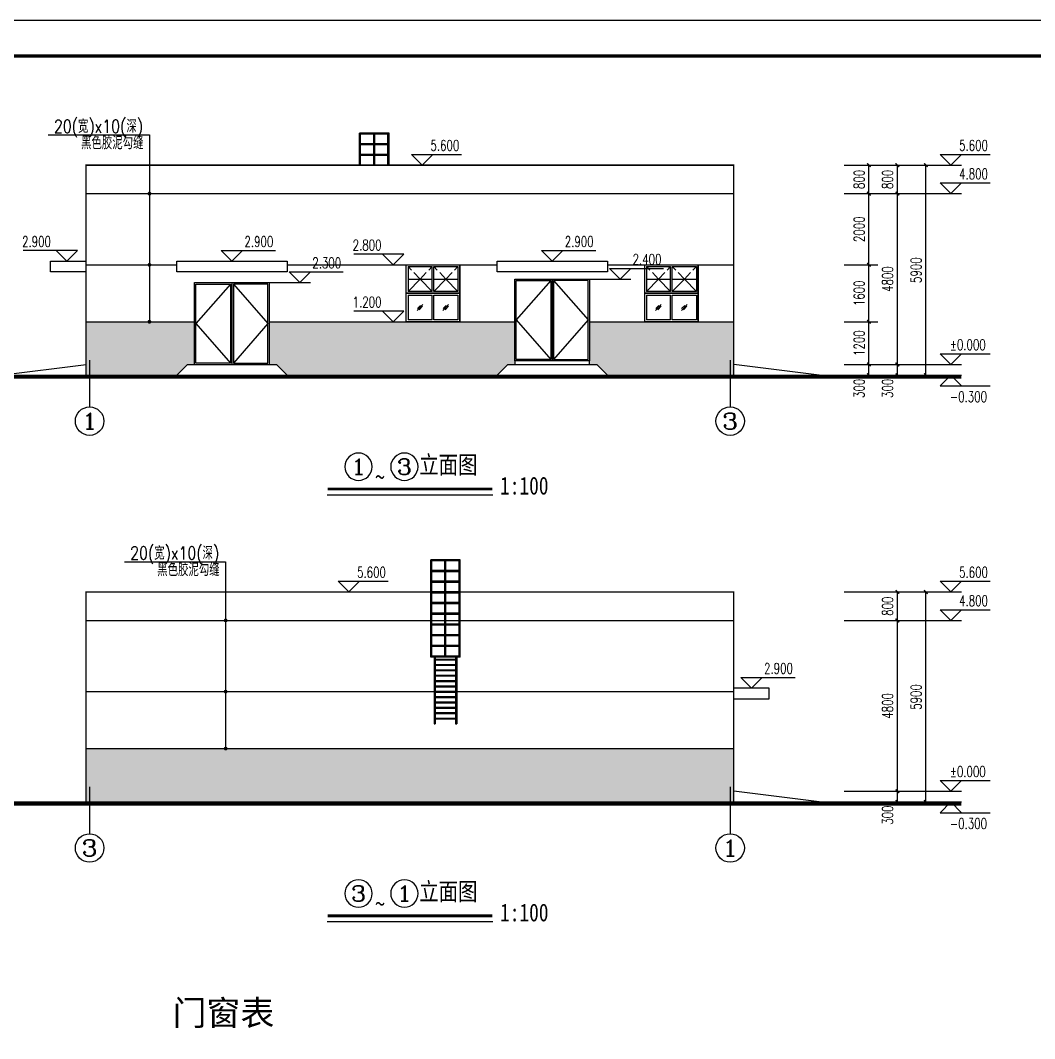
# Model space of a CAD drawing. Extents: x 4924227 to 5052693, y -485691 to -238224.
# Drawn here: x 4971816 to 5000317, y -454896 to -426291 of the extents above; entities that cross this region are included whole.
import ezdxf
from ezdxf.enums import TextEntityAlignment as Align

# ---------------------------------------------------------------- set-up
doc = ezdxf.new("R2010")
doc.units = 0
doc.header["$LTSCALE"] = 1000
doc.header["$MEASUREMENT"] = 0
doc.linetypes.add('DASH', pattern=[0.35, 0.25, -0.1])
doc.layers.get('0').update_dxf_attribs({"linetype": 'CONTINUOUS'})
doc.layers.get('Defpoints').update_dxf_attribs({"linetype": 'CONTINUOUS'})
doc.layers.add('_0', color=7, linetype='CONTINUOUS', lineweight=25)
for name, color, linetype in [('AXIS', 3, 'CONTINUOUS'), ('AXIS_TEXT', 7, 'CONTINUOUS'), ('DIM_ELEV', 3, 'CONTINUOUS'), ('E_WINDOW', 4, 'CONTINUOUS'), ('PUB_DIM', 3, 'CONTINUOUS'), ('PUB_TEXT', 7, 'CONTINUOUS'), ('PUB_TITLE', 4, 'CONTINUOUS'), ('WINDOW', 4, 'CONTINUOUS'), ('图名', 15, 'CONTINUOUS'), ('填充', 251, 'CONTINUOUS')]:
    doc.layers.add(name, color=color, linetype=linetype)
doc.styles.add('-宋体', font='', dxfattribs={"width": 0.8})
doc.styles.add('_HZTXT', font='txt.shx', dxfattribs={"width": 0.8, "bigfont": 'HZTXT.shx'})
doc.styles.add('_TCH_AXIS', font='COMPLEX', dxfattribs={"bigfont": 'GBCBIG'})
doc.styles.add('_TCH_DIM', font='SIMPLEX', dxfattribs={"bigfont": 'GBCBIG'})
doc.styles.add('_TCH_DIM_T3', font='SIMPLEX', dxfattribs={"width": 0.705882, "bigfont": 'GBCBIG'})
doc.styles.add('COMPLEX', font='COMPLEX')
doc.styles.add('宋体', font='', dxfattribs={"width": 0.7})
doc.styles.get('-宋体').set_extended_font_data('SimSun')
doc.styles.get('宋体').set_extended_font_data('SimSun')
doc.dimstyles.new('_TCH_ARCH&&100', dxfattribs={"dimtxt": 297.5, "dimasz": 100, "dimexe": 250, "dimexo": 300, "dimgap": 126.25, "dimtad": 1, "dimdec": 0, "dimzin": 0, "dimdsep": 46, "dimtxsty": '_TCH_DIM_T3', "dimblk": 'ARCHTICK', "dimcen": 0.09, "dimclrt": 7, "dimazin": 2, "dimtfac": 1, "dimtdec": 0, "dimtix": 1, "dimtmove": 2, "dimatfit": 3, "dimfxl": 0, "dimtolj": 1, "dimtzin": 0, "dimarcsym": 0})

# ---------------------------------------------------------------- blocks, each defined once
blk = doc.blocks.new('_ArchTick')
at = {"color": 0, "linetype": 'ByBlock', "const_width": 0.4}
blk.add_lwpolyline([(-0.5, -0.5), (0.5, 0.5)], dxfattribs=at)
blk = doc.blocks.new('*D177')
at = {"layer": 'Defpoints', "color": 0}
for p in [(4994666, -435958), (4995660, -435958), (4994666, -436258)]:
    blk.add_point(p, dxfattribs=at)
at = {"layer": 'PUB_DIM', "color": 0, "lineweight": -2}
for p, q in [((4994966, -435958), (4995910, -435958)), ((4995660, -436258), (4995660, -435958)), ((4994966, -436258), (4995910, -436258))]:
    blk.add_line(p, q, dxfattribs=at)
at = {"layer": 'PUB_DIM', "color": 0, "lineweight": -2, "xscale": 100, "yscale": 100, "zscale": 100}
for p, rotation in [((4995660, -435958), 90), ((4995660, -436258), 270)]:
    blk.add_blockref('_ArchTick', p, dxfattribs=dict(at, rotation=rotation))
at = {"layer": 'PUB_DIM', "color": 7, "insert": (4995385, -436628), "char_height": 297.5, "attachment_point": 5, "rotation": 90, "style": '_TCH_DIM_T3'}
blk.add_mtext('\\A1;300', dxfattribs=at)
blk = doc.blocks.new('*D178')
at = {"layer": 'Defpoints', "color": 0}
for p in [(4994666, -434758), (4995660, -434758), (4994666, -435958)]:
    blk.add_point(p, dxfattribs=at)
at = {"layer": 'PUB_DIM', "color": 0, "lineweight": -2}
for p, q in [((4994966, -434758), (4995910, -434758)), ((4995660, -435958), (4995660, -434758)), ((4994966, -435958), (4995910, -435958))]:
    blk.add_line(p, q, dxfattribs=at)
at = {"layer": 'PUB_DIM', "color": 0, "lineweight": -2, "xscale": 100, "yscale": 100, "zscale": 100}
for p, rotation in [((4995660, -434758), 90), ((4995660, -435958), 270)]:
    blk.add_blockref('_ArchTick', p, dxfattribs=dict(at, rotation=rotation))
at = {"layer": 'PUB_DIM', "color": 7, "insert": (4995385, -435358), "char_height": 297.5, "attachment_point": 5, "rotation": 90, "style": '_TCH_DIM_T3'}
blk.add_mtext('\\A1;1200', dxfattribs=at)
blk = doc.blocks.new('*D179')
at = {"layer": 'Defpoints', "color": 0}
for p in [(4994666, -433158), (4995660, -433158), (4994666, -434758)]:
    blk.add_point(p, dxfattribs=at)
at = {"layer": 'PUB_DIM', "color": 0, "lineweight": -2}
for p, q in [((4994966, -433158), (4995910, -433158)), ((4995660, -434758), (4995660, -433158)), ((4994966, -434758), (4995910, -434758))]:
    blk.add_line(p, q, dxfattribs=at)
at = {"layer": 'PUB_DIM', "color": 0, "lineweight": -2, "xscale": 100, "yscale": 100, "zscale": 100}
for p, rotation in [((4995660, -433158), 90), ((4995660, -434758), 270)]:
    blk.add_blockref('_ArchTick', p, dxfattribs=dict(at, rotation=rotation))
at = {"layer": 'PUB_DIM', "color": 7, "insert": (4995385, -433958), "char_height": 297.5, "attachment_point": 5, "rotation": 90, "style": '_TCH_DIM_T3'}
blk.add_mtext('\\A1;1600', dxfattribs=at)
blk = doc.blocks.new('*D180')
at = {"layer": 'Defpoints', "color": 0}
for p in [(4994666, -431158), (4995660, -431158), (4994666, -433158)]:
    blk.add_point(p, dxfattribs=at)
at = {"layer": 'PUB_DIM', "color": 0, "lineweight": -2}
for p, q in [((4994966, -431158), (4995910, -431158)), ((4995660, -433158), (4995660, -431158)), ((4994966, -433158), (4995910, -433158))]:
    blk.add_line(p, q, dxfattribs=at)
at = {"layer": 'PUB_DIM', "color": 0, "lineweight": -2, "xscale": 100, "yscale": 100, "zscale": 100}
for p, rotation in [((4995660, -431158), 90), ((4995660, -433158), 270)]:
    blk.add_blockref('_ArchTick', p, dxfattribs=dict(at, rotation=rotation))
at = {"layer": 'PUB_DIM', "color": 7, "insert": (4995385, -432158), "char_height": 297.5, "attachment_point": 5, "rotation": 90, "style": '_TCH_DIM_T3'}
blk.add_mtext('\\A1;2000', dxfattribs=at)
blk = doc.blocks.new('*D181')
at = {"layer": 'Defpoints', "color": 0}
for p in [(4994666, -430358), (4995660, -430358), (4994666, -431158)]:
    blk.add_point(p, dxfattribs=at)
at = {"layer": 'PUB_DIM', "color": 0, "lineweight": -2}
for p, q in [((4994966, -430358), (4995910, -430358)), ((4995660, -431158), (4995660, -430358)), ((4994966, -431158), (4995910, -431158))]:
    blk.add_line(p, q, dxfattribs=at)
at = {"layer": 'PUB_DIM', "color": 0, "lineweight": -2, "xscale": 100, "yscale": 100, "zscale": 100}
for p, rotation in [((4995660, -430358), 90), ((4995660, -431158), 270)]:
    blk.add_blockref('_ArchTick', p, dxfattribs=dict(at, rotation=rotation))
at = {"layer": 'PUB_DIM', "color": 7, "insert": (4995385, -430758), "char_height": 297.5, "attachment_point": 5, "rotation": 90, "style": '_TCH_DIM_T3'}
blk.add_mtext('\\A1;800', dxfattribs=at)
blk = doc.blocks.new('*D217')
at = {"layer": 'Defpoints', "color": 0}
for p in [(4994666, -442348), (4997260, -442348), (4994666, -448248)]:
    blk.add_point(p, dxfattribs=at)
at = {"layer": 'PUB_DIM', "color": 0, "lineweight": -2}
for p, q in [((4994966, -442348), (4997510, -442348)), ((4997260, -448248), (4997260, -442348)), ((4994966, -448248), (4997510, -448248))]:
    blk.add_line(p, q, dxfattribs=at)
at = {"layer": 'PUB_DIM', "color": 0, "lineweight": -2, "xscale": 100, "yscale": 100, "zscale": 100}
for p, rotation in [((4997260, -442348), 90), ((4997260, -448248), 270)]:
    blk.add_blockref('_ArchTick', p, dxfattribs=dict(at, rotation=rotation))
at = {"layer": 'PUB_DIM', "color": 7, "insert": (4996985, -445298), "char_height": 297.5, "attachment_point": 5, "rotation": 90, "style": '_TCH_DIM_T3'}
blk.add_mtext('\\A1;5900', dxfattribs=at)
blk = doc.blocks.new('*D218')
at = {"layer": 'Defpoints', "color": 0}
for p in [(4994666, -447948), (4996460, -447948), (4994666, -448248)]:
    blk.add_point(p, dxfattribs=at)
at = {"layer": 'PUB_DIM', "color": 0, "lineweight": -2}
for p, q in [((4994966, -447948), (4996710, -447948)), ((4996460, -448248), (4996460, -447948)), ((4994966, -448248), (4996710, -448248))]:
    blk.add_line(p, q, dxfattribs=at)
at = {"layer": 'PUB_DIM', "color": 0, "lineweight": -2, "xscale": 100, "yscale": 100, "zscale": 100}
for p, rotation in [((4996460, -447948), 90), ((4996460, -448248), 270)]:
    blk.add_blockref('_ArchTick', p, dxfattribs=dict(at, rotation=rotation))
at = {"layer": 'PUB_DIM', "color": 7, "insert": (4996185, -448618), "char_height": 297.5, "attachment_point": 5, "rotation": 90, "style": '_TCH_DIM_T3'}
blk.add_mtext('\\A1;300', dxfattribs=at)
blk = doc.blocks.new('*D219')
at = {"layer": 'Defpoints', "color": 0}
for p in [(4994666, -443148), (4996460, -443148), (4994666, -447948)]:
    blk.add_point(p, dxfattribs=at)
at = {"layer": 'PUB_DIM', "color": 0, "lineweight": -2}
for p, q in [((4994966, -443148), (4996710, -443148)), ((4996460, -447948), (4996460, -443148)), ((4994966, -447948), (4996710, -447948))]:
    blk.add_line(p, q, dxfattribs=at)
at = {"layer": 'PUB_DIM', "color": 0, "lineweight": -2, "xscale": 100, "yscale": 100, "zscale": 100}
for p, rotation in [((4996460, -443148), 90), ((4996460, -447948), 270)]:
    blk.add_blockref('_ArchTick', p, dxfattribs=dict(at, rotation=rotation))
at = {"layer": 'PUB_DIM', "color": 7, "insert": (4996185, -445548), "char_height": 297.5, "attachment_point": 5, "rotation": 90, "style": '_TCH_DIM_T3'}
blk.add_mtext('\\A1;4800', dxfattribs=at)
blk = doc.blocks.new('*D220')
at = {"layer": 'Defpoints', "color": 0}
for p in [(4994666, -442348), (4996460, -442348), (4994666, -443148)]:
    blk.add_point(p, dxfattribs=at)
at = {"layer": 'PUB_DIM', "color": 0, "lineweight": -2}
for p, q in [((4994966, -442348), (4996710, -442348)), ((4996460, -443148), (4996460, -442348)), ((4994966, -443148), (4996710, -443148))]:
    blk.add_line(p, q, dxfattribs=at)
at = {"layer": 'PUB_DIM', "color": 0, "lineweight": -2, "xscale": 100, "yscale": 100, "zscale": 100}
for p, rotation in [((4996460, -442348), 90), ((4996460, -443148), 270)]:
    blk.add_blockref('_ArchTick', p, dxfattribs=dict(at, rotation=rotation))
at = {"layer": 'PUB_DIM', "color": 7, "insert": (4996185, -442748), "char_height": 297.5, "attachment_point": 5, "rotation": 90, "style": '_TCH_DIM_T3'}
blk.add_mtext('\\A1;800', dxfattribs=at)
blk = doc.blocks.new('*D225')
at = {"layer": 'Defpoints', "color": 0}
for p in [(4994666, -430358), (4997260, -430358), (4994666, -436258)]:
    blk.add_point(p, dxfattribs=at)
at = {"layer": 'PUB_DIM', "color": 0, "lineweight": -2}
for p, q in [((4994966, -430358), (4997510, -430358)), ((4997260, -436258), (4997260, -430358)), ((4994966, -436258), (4997510, -436258))]:
    blk.add_line(p, q, dxfattribs=at)
at = {"layer": 'PUB_DIM', "color": 0, "lineweight": -2, "xscale": 100, "yscale": 100, "zscale": 100}
for p, rotation in [((4997260, -430358), 90), ((4997260, -436258), 270)]:
    blk.add_blockref('_ArchTick', p, dxfattribs=dict(at, rotation=rotation))
at = {"layer": 'PUB_DIM', "color": 7, "insert": (4996985, -433308), "char_height": 297.5, "attachment_point": 5, "rotation": 90, "style": '_TCH_DIM_T3'}
blk.add_mtext('\\A1;5900', dxfattribs=at)
blk = doc.blocks.new('*D226')
at = {"layer": 'Defpoints', "color": 0}
for p in [(4994666, -435958), (4996460, -435958), (4994666, -436258)]:
    blk.add_point(p, dxfattribs=at)
at = {"layer": 'PUB_DIM', "color": 0, "lineweight": -2}
for p, q in [((4994966, -435958), (4996710, -435958)), ((4996460, -436258), (4996460, -435958)), ((4994966, -436258), (4996710, -436258))]:
    blk.add_line(p, q, dxfattribs=at)
at = {"layer": 'PUB_DIM', "color": 0, "lineweight": -2, "xscale": 100, "yscale": 100, "zscale": 100}
for p, rotation in [((4996460, -435958), 90), ((4996460, -436258), 270)]:
    blk.add_blockref('_ArchTick', p, dxfattribs=dict(at, rotation=rotation))
at = {"layer": 'PUB_DIM', "color": 7, "insert": (4996185, -436628), "char_height": 297.5, "attachment_point": 5, "rotation": 90, "style": '_TCH_DIM_T3'}
blk.add_mtext('\\A1;300', dxfattribs=at)
blk = doc.blocks.new('*D227')
at = {"layer": 'Defpoints', "color": 0}
for p in [(4994666, -431158), (4996460, -431158), (4994666, -435958)]:
    blk.add_point(p, dxfattribs=at)
at = {"layer": 'PUB_DIM', "color": 0, "lineweight": -2}
for p, q in [((4994966, -431158), (4996710, -431158)), ((4996460, -435958), (4996460, -431158)), ((4994966, -435958), (4996710, -435958))]:
    blk.add_line(p, q, dxfattribs=at)
at = {"layer": 'PUB_DIM', "color": 0, "lineweight": -2, "xscale": 100, "yscale": 100, "zscale": 100}
for p, rotation in [((4996460, -431158), 90), ((4996460, -435958), 270)]:
    blk.add_blockref('_ArchTick', p, dxfattribs=dict(at, rotation=rotation))
at = {"layer": 'PUB_DIM', "color": 7, "insert": (4996185, -433558), "char_height": 297.5, "attachment_point": 5, "rotation": 90, "style": '_TCH_DIM_T3'}
blk.add_mtext('\\A1;4800', dxfattribs=at)
blk = doc.blocks.new('*D228')
at = {"layer": 'Defpoints', "color": 0}
for p in [(4994666, -430358), (4996460, -430358), (4994666, -431158)]:
    blk.add_point(p, dxfattribs=at)
at = {"layer": 'PUB_DIM', "color": 0, "lineweight": -2}
for p, q in [((4994966, -430358), (4996710, -430358)), ((4996460, -431158), (4996460, -430358)), ((4994966, -431158), (4996710, -431158))]:
    blk.add_line(p, q, dxfattribs=at)
at = {"layer": 'PUB_DIM', "color": 0, "lineweight": -2, "xscale": 100, "yscale": 100, "zscale": 100}
for p, rotation in [((4996460, -430358), 90), ((4996460, -431158), 270)]:
    blk.add_blockref('_ArchTick', p, dxfattribs=dict(at, rotation=rotation))
at = {"layer": 'PUB_DIM', "color": 7, "insert": (4996185, -430758), "char_height": 297.5, "attachment_point": 5, "rotation": 90, "style": '_TCH_DIM_T3'}
blk.add_mtext('\\A1;800', dxfattribs=at)
blk = doc.blocks.new('_AXISO')
blk.add_circle((0, 0), 0.5)
at = {"layer": 'AXIS_TEXT', "style": 'COMPLEX', "width": 1.041667}
blk.add_attdef('A', text='', height=0.56, dxfattribs=at).set_placement((-0.25, -0.28), (0.25, -0.28), align=Align.FIT)

msp = doc.modelspace()

# ---------------------------------------------------------------- hatches: boundary and pattern name
at = {"layer": '填充'}
h = msp.add_hatch(dxfattribs=at)
h.set_pattern_fill('AR-B816C', color=256, scale=200)
h.set_pattern_definition([(0, (-5796176.69, 220437.06), (245.692378, 245.692378), [479.867928, -11.51682]), (0, (-5796422.38, 220448.57), (245.692378, 245.692378), [479.867928, -11.51682]), (90, (-5796176.69, 220437.06), (-245.692378, 245.692378), [-257.20918, 234.175548]), (90, (-5796188.2, 220437.06), (-245.692378, 245.692378), [-257.20918, 234.175548])])
h.paths.add_polyline_path([(4985710.8, -434758), (4984160.8, -434758), (4982660.8, -434758), (4978810.8, -434758), (4978810.8, -435958), (4979010.8, -435958), (4979310.8, -436258), (4985210.8, -436258), (4985510.8, -435958), (4985710.8, -435958)])
h.paths.add_polyline_path([(4991860.8, -434758), (4990860.8, -434758), (4989360.8, -434758), (4987810.8, -434758), (4987810.8, -435958), (4988010.8, -435958), (4988310.8, -436258), (4991860.8, -436258)])
edge = h.paths.add_edge_path()
edge.add_line((4973660.8, -434758), (4973660.8, -436258))
edge.add_line((4973660.8, -436258), (4976210.8, -436258))
edge.add_line((4976210.8, -436258), (4976510.8, -435958))
edge.add_line((4976510.8, -435958), (4976710.8, -435958))
edge.add_line((4976710.8, -435958), (4976710.8, -434758))
edge.add_line((4976710.8, -434758), (4975470.1, -434758))
edge.add_arc((4975443.3, -434758), 26.8, -180, 0, ccw=False)
edge.add_line((4975416.5, -434758), (4973660.8, -434758))
h = msp.add_hatch(dxfattribs=at)
h.set_pattern_fill('AR-B816C', color=256, scale=200)
h.set_pattern_definition([(0, (-5796176.69, 229606.52), (245.692378, 245.692378), [479.867928, -11.51682]), (0, (-5796422.38, 229618.04), (245.692378, 245.692378), [479.867928, -11.51682]), (90, (-5796176.69, 229606.52), (-245.692378, 245.692378), [-257.20918, 234.175548]), (90, (-5796188.2, 229606.52), (-245.692378, 245.692378), [-257.20918, 234.175548])])
edge = h.paths.add_edge_path()
edge.add_line((4991860.8, -446748.3), (4975470.1, -446748.3))
edge.add_arc((4975443.3, -446748.3), 26.8, -180, 0, ccw=False)
edge.add_line((4975416.5, -446748.3), (4973660.8, -446748.3))
edge.add_line((4973660.8, -446748.3), (4973660.8, -448248.3))
edge.add_line((4973660.8, -448248.3), (4991860.8, -448248.3))
edge.add_line((4991860.8, -448248.3), (4991860.8, -446748.3))

# ---------------------------------------------------------------- linework, layer by layer
at = {"color": 8}
for p, q in [((4981345.8, -430357.8), (4981345.8, -429457.8)), ((4982175.8, -429457.8), (4981345.8, -429457.8)), ((4982175.8, -429487.8), (4981345.8, -429487.8)), ((4981375.8, -429757.8), (4981375.8, -429487.8)), ((4981745.8, -429757.8), (4981745.8, -429487.8)), ((4981775.8, -429757.8), (4981775.8, -429487.8)), ((4982145.8, -429757.8), (4982145.8, -429487.8)), ((4982175.8, -430357.8), (4982175.8, -429457.8)), ((4982175.8, -429757.8), (4981345.8, -429757.8)), ((4982175.8, -429787.8), (4981345.8, -429787.8)), ((4981375.8, -430057.8), (4981375.8, -429787.8)), ((4981745.8, -430057.8), (4981745.8, -429787.8)), ((4981775.8, -430057.8), (4981775.8, -429787.8)), ((4982145.8, -430057.8), (4982145.8, -429787.8)), ((4982175.8, -430057.8), (4981345.8, -430057.8)), ((4982175.8, -430087.8), (4981345.8, -430087.8)), ((4981375.8, -430357.8), (4981375.8, -430087.8)), ((4981745.8, -430357.8), (4981745.8, -430087.8)), ((4981775.8, -430357.8), (4981775.8, -430087.8)), ((4982145.8, -430357.8), (4982145.8, -430087.8)), ((4982175.8, -430357.8), (4981345.8, -430357.8)), ((4983345.8, -444178.1), (4983345.8, -441448.1)), ((4984175.8, -441448.1), (4983345.8, -441448.1)), ((4984175.8, -441478.1), (4983345.8, -441478.1)), ((4983375.8, -441748.1), (4983375.8, -441478.1)), ((4983745.8, -441748.1), (4983745.8, -441478.1)), ((4983775.8, -441748.1), (4983775.8, -441478.1)), ((4984145.8, -441748.1), (4984145.8, -441478.1)), ((4984175.8, -444178.1), (4984175.8, -441448.1)), ((4984175.8, -441748.1), (4983345.8, -441748.1)), ((4984175.8, -441778.1), (4983345.8, -441778.1)), ((4983375.8, -442048.1), (4983375.8, -441778.1)), ((4983745.8, -442048.1), (4983745.8, -441778.1)), ((4983775.8, -442048.1), (4983775.8, -441778.1)), ((4984145.8, -442048.1), (4984145.8, -441778.1)), ((4984175.8, -442048.1), (4983345.8, -442048.1)), ((4984175.8, -442078.1), (4983345.8, -442078.1)), ((4983375.8, -442348.1), (4983375.8, -442078.1)), ((4983745.8, -442348.1), (4983745.8, -442078.1)), ((4983775.8, -442348.1), (4983775.8, -442078.1)), ((4984145.8, -442348.1), (4984145.8, -442078.1)), ((4984175.8, -442348.1), (4983345.8, -442348.1)), ((4984175.8, -442378.1), (4983345.8, -442378.1)), ((4983375.8, -442648.1), (4983375.8, -442378.1)), ((4983745.8, -442648.1), (4983745.8, -442378.1)), ((4983775.8, -442648.1), (4983775.8, -442378.1)), ((4984145.8, -442648.1), (4984145.8, -442378.1)), ((4984175.8, -442648.1), (4983345.8, -442648.1)), ((4984175.8, -442678.1), (4983345.8, -442678.1)), ((4983375.8, -442948.1), (4983375.8, -442678.1)), ((4983745.8, -442948.1), (4983745.8, -442678.1)), ((4983775.8, -442948.1), (4983775.8, -442678.1)), ((4984145.8, -442948.1), (4984145.8, -442678.1)), ((4984175.8, -442948.1), (4983345.8, -442948.1)), ((4984175.8, -442978.1), (4983345.8, -442978.1)), ((4983375.8, -443248.1), (4983375.8, -442978.1)), ((4983745.8, -443248.1), (4983745.8, -442978.1)), ((4983775.8, -443248.1), (4983775.8, -442978.1)), ((4984145.8, -443248.1), (4984145.8, -442978.1)), ((4984175.8, -443248.1), (4983345.8, -443248.1)), ((4984175.8, -443278.1), (4983345.8, -443278.1)), ((4983375.8, -443548.1), (4983375.8, -443278.1)), ((4983745.8, -443548.1), (4983745.8, -443278.1)), ((4983775.8, -443548.1), (4983775.8, -443278.1)), ((4984145.8, -443548.1), (4984145.8, -443278.1)), ((4984175.8, -443548.1), (4983345.8, -443548.1)), ((4984175.8, -443578.1), (4983345.8, -443578.1)), ((4983375.8, -443848.1), (4983375.8, -443578.1)), ((4983745.8, -443848.1), (4983745.8, -443578.1)), ((4983775.8, -443848.1), (4983775.8, -443578.1)), ((4984145.8, -443848.1), (4984145.8, -443578.1)), ((4984175.8, -443848.1), (4983345.8, -443848.1)), ((4984175.8, -443878.1), (4983345.8, -443878.1)), ((4983375.8, -444148.1), (4983375.8, -443878.1)), ((4983745.8, -444148.1), (4983745.8, -443878.1)), ((4983775.8, -444148.1), (4983775.8, -443878.1)), ((4984145.8, -444148.1), (4984145.8, -443878.1)), ((4984175.8, -444148.1), (4983345.8, -444148.1)), ((4984175.8, -444178.1), (4983345.8, -444178.1)), ((4983445.8, -444178.1), (4983445.8, -446048.3)), ((4983475.8, -444178.1), (4983475.8, -446048.3)), ((4984045.8, -444178.1), (4984045.8, -446048.3)), ((4984075.8, -444178.1), (4984075.8, -446048.3)), ((4984045.8, -444248.1), (4983475.8, -444248.1)), ((4984045.8, -444268.1), (4983475.8, -444268.1)), ((4984045.8, -444398.1), (4983475.8, -444398.1)), ((4984045.8, -444418.1), (4983475.8, -444418.1)), ((4984045.8, -444548.1), (4983475.8, -444548.1)), ((4984045.8, -444568.1), (4983475.8, -444568.1)), ((4984045.8, -444698.1), (4983475.8, -444698.1)), ((4984045.8, -444718.1), (4983475.8, -444718.1)), ((4984045.8, -444848.1), (4983475.8, -444848.1)), ((4984045.8, -444868.1), (4983475.8, -444868.1)), ((4984045.8, -444998.1), (4983475.8, -444998.1)), ((4984045.8, -445018.1), (4983475.8, -445018.1)), ((4984045.8, -445148.1), (4983475.8, -445148.1)), ((4984045.8, -445168.1), (4983475.8, -445168.1)), ((4984045.8, -445298.1), (4983475.8, -445298.1)), ((4984045.8, -445318.1), (4983475.8, -445318.1)), ((4984045.8, -445448.1), (4983475.8, -445448.1)), ((4984045.8, -445468.1), (4983475.8, -445468.1)), ((4984045.8, -445598.1), (4983475.8, -445598.1)), ((4984045.8, -445618.1), (4983475.8, -445618.1)), ((4984045.8, -445748.1), (4983475.8, -445748.1)), ((4984045.8, -445768.1), (4983475.8, -445768.1)), ((4984045.8, -445898.1), (4983475.8, -445898.1)), ((4984045.8, -445918.1), (4983475.8, -445918.1)), ((4983445.8, -446048.3), (4983475.8, -446048.3)), ((4984045.8, -446048.3), (4984075.8, -446048.3))]:
    msp.add_line(p, q, dxfattribs=at)
at = {"layer": '_0', "color": 0}
for p, q in [((4987810.8, -435858), (4985710.8, -435858)), ((4985710.8, -435858), (4985710.8, -435958)), ((4987810.8, -435958), (4987810.8, -435858)), ((4971260.8, -436258), (4973660.8, -435958)), ((4994260.8, -436258), (4991860.8, -435958)), ((4968131, -436258), (4998260.3, -436258)), ((4994260.8, -448248.3), (4991860.8, -447948.3)), ((4994260.8, -448248.3), (4991860.8, -447948.3)), ((4968131, -448248.3), (4998260.3, -448248.3))]:
    msp.add_line(p, q, dxfattribs=at)
for points, const_width in [([(4973660.8, -436258), (4973660.8, -430357.8), (4991860.8, -430357.8), (4991860.8, -436258), (4991860.8, -436258)], 40), ([(4968131, -436308), (4998260.3, -436308)], 100), ([(4973660.8, -448248.3), (4973660.8, -442348.1), (4991860.8, -442348.1), (4991860.8, -448248.3), (4991860.8, -448248.3)], 40), ([(4968131, -448298.3), (4998260.3, -448298.3)], 100)]:
    msp.add_lwpolyline(points, dxfattribs=dict(at, const_width=const_width))
for points in [[(4973660.8, -433358), (4972660.8, -433358), (4972660.8, -433058), (4973660.8, -433058)], [(4976210.8, -436258), (4976510.8, -435958), (4979010.8, -435958), (4979310.8, -436258)], [(4985210.8, -436258), (4985510.8, -435958), (4988010.8, -435958), (4988310.8, -436258)], [(4991860.8, -445348.3), (4992860.8, -445348.3), (4992860.8, -445048.3), (4991860.8, -445048.3)]]:
    msp.add_lwpolyline(points, dxfattribs=at)
for points in [[(4976210.8, -433058), (4979310.8, -433058), (4979310.8, -433358), (4976210.8, -433358)], [(4985210.8, -433058), (4988310.8, -433058), (4988310.8, -433358), (4985210.8, -433358)]]:
    msp.add_lwpolyline(points, close=True, dxfattribs=at)
at = {"layer": 'AXIS'}
for p, q in [((4972600.6, -429509.1), (4975443.3, -429509.1)), ((4975443.3, -429509.1), (4975443.3, -434758)), ((4973760.8, -435834), (4973760.8, -437148.9)), ((4991760.8, -435834), (4991760.8, -437148.9)), ((4974741.6, -441499.3), (4977584.3, -441499.3)), ((4977584.3, -441499.3), (4977584.3, -446748.3)), ((4973760.8, -447824.2), (4973760.8, -449139.2)), ((4991760.8, -447824.2), (4991760.8, -449139.2))]:
    msp.add_line(p, q, dxfattribs=at)
for centre in [(4973760.8, -437548.9), (4991760.8, -437548.9), (4973760.8, -449539.2), (4991760.8, -449539.2)]:
    msp.add_circle(centre, 400, dxfattribs=at)
at = {"layer": 'DIM_ELEV'}
for p, q in [((4983105.4, -430357.8), (4982805.4, -430057.8)), ((4982805.4, -430057.8), (4984209.4, -430057.8)), ((4983105.4, -430357.8), (4983405.4, -430057.8)), ((4997960.3, -430357.8), (4997660.3, -430057.8)), ((4997660.3, -430057.8), (4999064.3, -430057.8)), ((4997960.3, -430357.8), (4998260.3, -430057.8)), ((4996362.9, -430357.8), (4998260.3, -430357.8)), ((4997960.3, -431157.8), (4997660.3, -430857.8)), ((4997660.3, -430857.8), (4999064.3, -430857.8)), ((4997960.3, -431157.8), (4998260.3, -430857.8)), ((4996362.9, -431157.8), (4998260.3, -431157.8)), ((4973417.7, -432758), (4971894.6, -432758)), ((4973117.7, -433058), (4972817.7, -432758)), ((4973117.7, -433058), (4973417.7, -432758)), ((4977760.8, -433058), (4977460.8, -432758)), ((4977460.8, -432758), (4978983.9, -432758)), ((4977760.8, -433058), (4978060.8, -432758)), ((4986760.8, -433058), (4986460.8, -432758)), ((4986460.8, -432758), (4987983.9, -432758)), ((4986760.8, -433058), (4987060.8, -432758)), ((4982588.4, -432858), (4981184.4, -432858)), ((4982288.4, -433158), (4981988.4, -432858)), ((4982288.4, -433158), (4982588.4, -432858)), ((4979667.2, -433658), (4979367.2, -433358)), ((4979367.2, -433358), (4980890.4, -433358)), ((4979667.2, -433658), (4979967.2, -433358)), ((4988667.2, -433558), (4988367.2, -433258)), ((4988367.2, -433258), (4989890.4, -433258)), ((4988667.2, -433558), (4988967.2, -433258)), ((4987691.9, -433558), (4988967.2, -433558)), ((4978691.9, -433658), (4979967.2, -433658)), ((4982588.4, -434458), (4981184.4, -434458)), ((4982288.4, -434758), (4981988.4, -434458)), ((4982288.4, -434758), (4982588.4, -434458)), ((4997960.3, -435958), (4997660.3, -435658)), ((4997660.3, -435658), (4999064.3, -435658)), ((4997960.3, -435958), (4998260.3, -435658)), ((4996362.9, -435958), (4998260.3, -435958)), ((4996362.9, -436258), (4998260.3, -436258)), ((4997960.3, -436258), (4997660.3, -436558)), ((4997960.3, -436258), (4998260.3, -436558)), ((4997660.3, -436558), (4999064.3, -436558)), ((4981043.1, -442348.1), (4980743.1, -442048.1)), ((4980743.1, -442048.1), (4982147.1, -442048.1)), ((4981043.1, -442348.1), (4981343.1, -442048.1)), ((4997960.3, -442348.1), (4997660.3, -442048.1)), ((4997660.3, -442048.1), (4999064.3, -442048.1)), ((4997960.3, -442348.1), (4998260.3, -442048.1)), ((4996362.9, -442348.1), (4998260.3, -442348.1)), ((4997960.3, -443148.1), (4997660.3, -442848.1)), ((4997660.3, -442848.1), (4999064.3, -442848.1)), ((4997960.3, -443148.1), (4998260.3, -442848.1)), ((4996362.9, -443148.1), (4998260.3, -443148.1)), ((4992361.4, -445048.3), (4992061.4, -444748.3)), ((4992061.4, -444748.3), (4993584.5, -444748.3)), ((4992361.4, -445048.3), (4992661.4, -444748.3)), ((4997960.3, -447948.3), (4997660.3, -447648.3)), ((4997660.3, -447648.3), (4999064.3, -447648.3)), ((4997960.3, -447948.3), (4998260.3, -447648.3)), ((4996362.9, -447948.3), (4998260.3, -447948.3)), ((4996362.9, -448248.3), (4998260.3, -448248.3)), ((4997960.3, -448248.3), (4997660.3, -448548.3)), ((4997960.3, -448248.3), (4998260.3, -448548.3)), ((4997660.3, -448548.3), (4999064.3, -448548.3))]:
    msp.add_line(p, q, dxfattribs=at)
at = {"layer": 'E_WINDOW'}
for p, q in [((4982710.8, -433208), (4982710.8, -433908)), ((4983385.8, -433908), (4983385.8, -433208)), ((4983435.8, -433908), (4983435.8, -433208)), ((4989410.8, -433208), (4989410.8, -433908)), ((4990085.8, -433908), (4990085.8, -433208)), ((4990135.8, -433908), (4990135.8, -433208)), ((4982710.8, -433558), (4983385.8, -433558)), ((4989410.8, -433558), (4990085.8, -433558)), ((4982710.8, -434008), (4982710.8, -434708)), ((4983385.8, -434708), (4983385.8, -434008)), ((4983435.8, -434708), (4983435.8, -434008)), ((4989410.8, -434008), (4989410.8, -434708)), ((4990085.8, -434708), (4990085.8, -434008)), ((4990135.8, -434708), (4990135.8, -434008))]:
    msp.add_line(p, q, dxfattribs=at)
for points in [[(4982660.8, -433158), (4984160.8, -433158), (4984160.8, -433958), (4982660.8, -433958)], [(4984160.8, -433158), (4984160.8, -433158), (4984160.8, -433958), (4984160.8, -433958)], [(4989360.8, -433158), (4990860.8, -433158), (4990860.8, -433958), (4989360.8, -433958)], [(4990860.8, -433158), (4990860.8, -433158), (4990860.8, -433958), (4990860.8, -433958)], [(4982660.8, -433958), (4984160.8, -433958), (4984160.8, -434758), (4982660.8, -434758)], [(4984160.8, -433958), (4984160.8, -433958), (4984160.8, -434758), (4984160.8, -434758)], [(4989360.8, -433958), (4990860.8, -433958), (4990860.8, -434758), (4989360.8, -434758)], [(4990860.8, -433958), (4990860.8, -433958), (4990860.8, -434758), (4990860.8, -434758)]]:
    msp.add_lwpolyline(points, close=True, dxfattribs=at)
for points in [[(4982710.8, -433208), (4983385.8, -433208)], [(4983435.8, -433208), (4984110.8, -433208), (4984110.8, -433908), (4983435.8, -433908)], [(4989410.8, -433208), (4990085.8, -433208)], [(4990135.8, -433208), (4990810.8, -433208), (4990810.8, -433908), (4990135.8, -433908)], [(4983385.8, -433908), (4982710.8, -433908)], [(4990085.8, -433908), (4989410.8, -433908)], [(4982710.8, -434008), (4983385.8, -434008)], [(4983435.8, -434008), (4984110.8, -434008), (4984110.8, -434708), (4983435.8, -434708)], [(4989410.8, -434008), (4990085.8, -434008)], [(4990135.8, -434008), (4990810.8, -434008), (4990810.8, -434708), (4990135.8, -434708)], [(4983385.8, -434708), (4982710.8, -434708)], [(4990085.8, -434708), (4989410.8, -434708)]]:
    msp.add_lwpolyline(points, dxfattribs=at)
at = {"layer": 'PUB_DIM', "const_width": 53.1}
for points in [[(4975416.5, -431157.8, 1), (4975470.1, -431157.8, 1)], [(4975416.5, -433158, 1), (4975470.1, -433158, 1)], [(4975416.5, -434758, 1), (4975470.1, -434758, 1)], [(4977557.5, -443148.1, 1), (4977611.1, -443148.1, 1)], [(4977557.5, -445148.3, 1), (4977611.1, -445148.3, 1)], [(4977557.5, -446748.3, 1), (4977611.1, -446748.3, 1)]]:
    msp.add_lwpolyline(points, format="xyb", close=True, dxfattribs=at)
at = {"layer": 'PUB_TITLE', "color": 4}
msp.add_lwpolyline([(4957451.5, -485690.7), (5041551.5, -485690.7), (5041551.5, -426290.7), (4957451.5, -426290.7)], close=True, dxfattribs=at)
at = {"layer": 'PUB_TITLE', "color": 4, "const_width": 100}
msp.add_lwpolyline([(4959951.5, -484690.7), (5040551.5, -484690.7), (5040551.5, -427290.7), (4959951.5, -427290.7)], close=True, dxfattribs=at)
at = {"layer": 'WINDOW'}
for p, q in [((4986760.8, -433558), (4986760.8, -435858)), ((4977760.8, -433658), (4977760.8, -435958))]:
    msp.add_line(p, q, dxfattribs=at)
for points in [[(4982660.8, -433158), (4984160.8, -433158), (4984160.8, -434758), (4982660.8, -434758)], [(4984160.8, -433158), (4984160.8, -433158), (4984160.8, -434758), (4984160.8, -434758)], [(4989360.8, -433158), (4990860.8, -433158), (4990860.8, -434758), (4989360.8, -434758)], [(4990860.8, -433158), (4990860.8, -433158), (4990860.8, -434758), (4990860.8, -434758)], [(4985750.8, -433598), (4986720.8, -433598), (4986720.8, -435818), (4985750.8, -435818)], [(4987770.8, -433598), (4986800.8, -433598), (4986800.8, -435818), (4987770.8, -435818)], [(4976750.8, -433698), (4977720.8, -433698), (4977720.8, -435918), (4976750.8, -435918)], [(4978770.8, -433698), (4977800.8, -433698), (4977800.8, -435918), (4978770.8, -435918)]]:
    msp.add_lwpolyline(points, close=True, dxfattribs=at)
for points in [[(4985710.8, -435858), (4985710.8, -433558), (4987810.8, -433558), (4987810.8, -435858)], [(4986720.8, -433598), (4985750.8, -434708), (4986720.8, -435818)], [(4986800.8, -433598), (4987770.8, -434708), (4986800.8, -435818)], [(4976710.8, -435958), (4976710.8, -433658), (4978810.8, -433658), (4978810.8, -435958)], [(4977720.8, -433698), (4976750.8, -434808), (4977720.8, -435918)], [(4977800.8, -433698), (4978770.8, -434808), (4977800.8, -435918)]]:
    msp.add_lwpolyline(points, dxfattribs=at)
at = {"layer": '图名'}
for p, q in [((4980434.6, -439615.3), (4985091.4, -439615.3)), ((4980434.6, -451605.5), (4985091.4, -451605.5))]:
    msp.add_line(p, q, dxfattribs=at)
at = {"layer": '图名', "const_width": 84}
for points in [[(4980446.4, -439455.5), (4985079.6, -439455.5)], [(4980446.4, -451445.8), (4985079.6, -451445.8)]]:
    msp.add_lwpolyline(points, dxfattribs=at)
at = {"layer": '填充'}
for p, q in [((4973660.8, -431157.8), (4991860.8, -431157.8)), ((4973660.8, -433158), (4976210.8, -433158)), ((4979310.8, -433158), (4985210.8, -433158)), ((4988310.8, -433158), (4991860.8, -433158)), ((4983048.3, -433558), (4982710.8, -433908)), ((4982710.8, -433558), (4983385.8, -433558)), ((4983385.8, -433908), (4983048.3, -433558)), ((4983773.3, -433558), (4983435.8, -433908)), ((4983435.8, -433558), (4984110.8, -433558)), ((4984110.8, -433908), (4983773.3, -433558)), ((4989748.3, -433558), (4989410.8, -433908)), ((4989410.8, -433558), (4990085.8, -433558)), ((4990085.8, -433908), (4989748.3, -433558)), ((4990473.3, -433558), (4990135.8, -433908)), ((4990135.8, -433558), (4990810.8, -433558)), ((4990810.8, -433908), (4990473.3, -433558)), ((4982966.6, -434437.8), (4983124.7, -434271.2)), ((4982972.1, -434388.4), (4983058, -434298)), ((4983025.5, -434419.4), (4983118.3, -434321.6)), ((4983691.6, -434437.8), (4983849.7, -434271.2)), ((4983697.1, -434388.4), (4983783, -434298)), ((4983750.5, -434419.4), (4983843.3, -434321.6)), ((4989666.6, -434437.8), (4989824.7, -434271.2)), ((4989672.1, -434388.4), (4989758, -434298)), ((4989725.5, -434419.4), (4989818.3, -434321.6)), ((4990391.6, -434437.8), (4990549.7, -434271.2)), ((4990397.1, -434388.4), (4990483, -434298)), ((4990450.5, -434419.4), (4990543.3, -434321.6)), ((4973660.8, -434758), (4976710.8, -434758)), ((4978810.8, -434758), (4985710.8, -434758)), ((4987810.8, -434758), (4991860.8, -434758)), ((4973660.8, -443148.1), (4991860.8, -443148.1)), ((4973660.8, -445148.3), (4991860.8, -445148.3)), ((4973660.8, -446748.3), (4991860.8, -446748.3))]:
    msp.add_line(p, q, dxfattribs=at)
at = {"layer": '填充', "linetype": 'DASH'}
for p, q in [((4983048.3, -433558), (4982710.8, -433208)), ((4983048.3, -433558), (4983385.8, -433208)), ((4983773.3, -433558), (4983435.8, -433208)), ((4983773.3, -433558), (4984110.8, -433208)), ((4989748.3, -433558), (4989410.8, -433208)), ((4989748.3, -433558), (4990085.8, -433208)), ((4990473.3, -433558), (4990135.8, -433208)), ((4990473.3, -433558), (4990810.8, -433208))]:
    msp.add_line(p, q, dxfattribs=at)

# ---------------------------------------------------------------- block references
at = {"layer": 'AXIS'}
ref = msp.add_blockref('_AXISO', (4981317.7, -438828.5), dxfattribs=dict(at, xscale=-768, yscale=768, zscale=768))
ref.add_attrib('A', '1', dxfattribs={"layer": 'AXIS_TEXT', "height": 434.4, "style": '_TCH_AXIS', "width": 2.333333}).set_placement((4981100.5, -439045.7), (4981534.9, -439045.7), align=Align.FIT)
ref = msp.add_blockref('_AXISO', (4982606, -438828.5), dxfattribs=dict(at, xscale=-768, yscale=768, zscale=768))
ref.add_attrib('A', '3', dxfattribs={"layer": 'AXIS_TEXT', "height": 434.4, "style": '_TCH_AXIS', "width": 1.5}).set_placement((4982388.7, -439045.7), (4982823.2, -439045.7), align=Align.FIT)
ref = msp.add_blockref('_AXISO', (4981317.7, -450818.7), dxfattribs=dict(at, xscale=-768, yscale=768, zscale=768))
ref.add_attrib('A', '3', dxfattribs={"layer": 'AXIS_TEXT', "height": 434.4, "style": '_TCH_AXIS', "width": 1.5}).set_placement((4981100.5, -451035.9), (4981534.9, -451035.9), align=Align.FIT)
ref = msp.add_blockref('_AXISO', (4982606, -450818.7), dxfattribs=dict(at, xscale=-768, yscale=768, zscale=768))
ref.add_attrib('A', '1', dxfattribs={"layer": 'AXIS_TEXT', "height": 434.4, "style": '_TCH_AXIS', "width": 2.333333}).set_placement((4982388.7, -451035.9), (4982823.2, -451035.9), align=Align.FIT)

# ---------------------------------------------------------------- texts
at = {"layer": 'AXIS_TEXT', "style": '_TCH_AXIS'}
for s, width, p, p2 in [('1', 2.333333, (4973534.5, -437775.2), (4973987, -437775.2)), ('3', 1.5, (4991534.5, -437775.2), (4991987, -437775.2)), ('3', 1.5, (4973534.5, -449765.5), (4973987, -449765.5)), ('1', 2.333333, (4991534.5, -449765.5), (4991987, -449765.5))]:
    msp.add_text(s, height=452.5, dxfattribs=dict(at, width=width)).set_placement(p, p2, align=Align.FIT)
at = {"layer": 'PUB_DIM', "style": '_HZTXT', "width": 0.8}
for s, p in [('20(宽)x10(深) ', (4972758.4, -429448.9, 3517.8)), ('黑色胶泥勾缝', (4973520.1, -429913.5, 3517.8)), ('20(宽)x10(深) ', (4974899.4, -441439.1, 3517.8)), ('黑色胶泥勾缝', (4975661.1, -441903.7, 3517.8))]:
    msp.add_text(s, height=365.69, dxfattribs=at).set_placement(p)
at = {"layer": 'PUB_TEXT', "style": '_TCH_DIM', "width": 0.705882}
for s, p in [('5.600', (4983339.4, -429952.8)), ('5.600', (4998194.3, -429952.8)), ('4.800', (4998194.3, -430752.8)), ('2.900', (4971864.6, -432653)), ('2.900', (4978113.9, -432653)), ('2.800', (4981154.4, -432753)), ('2.900', (4987113.9, -432653)), ('2.300', (4980020.4, -433253)), ('2.400', (4989020.4, -433153)), ('1.200', (4981154.4, -434353)), ('%%P0.000', (4997934.3, -435553)), ('-0.300', (4997934.3, -437013)), ('5.600', (4981277.1, -441943.1)), ('5.600', (4998194.3, -441943.1)), ('4.800', (4998194.3, -442743.1)), ('2.900', (4992714.5, -444643.3)), ('%%P0.000', (4997934.3, -447543.3)), ('-0.300', (4997934.3, -449003.3))]:
    msp.add_text(s, height=297.5, dxfattribs=at).set_placement(p)
at = {"layer": 'PUB_TEXT', "linetype": 'Continuous', "style": '-宋体'}
msp.add_text('门窗表', height=700, dxfattribs=at).set_placement((4976090, -454521.6))
at = {"layer": '图名', "style": '宋体', "width": 0.8}
for s, p in [('立面图', (4983024.2, -439022.6)), ('~', (4981786.2, -439369.9)), ('1:100', (4985295.4, -439611.6)), ('立面图', (4983024.2, -451012.8)), ('~', (4981786.2, -451360.1)), ('1:100', (4985295.4, -451601.9))]:
    msp.add_text(s, height=500, dxfattribs=at).set_placement(p)

# ---------------------------------------------------------------- dimensions: what is measured, and where the dimension line sits
at = {"layer": 'PUB_DIM'}
for p1, p2, distance, picture, middle in [((4994666.5, -431157.8), (4994666.5, -430357.8), -993.8, '*D181', (4995385.3, -430757.8)), ((4994666.5, -436258), (4994666.5, -430357.8), -2593.8, '*D225', (4996985.3, -433307.9)), ((4994666.5, -431157.8), (4994666.5, -430357.8), -1793.8, '*D228', (4996185.3, -430757.8)), ((4994666.5, -433158), (4994666.5, -431157.8), -993.8, '*D180', (4995385.3, -432157.9)), ((4994666.5, -435958), (4994666.5, -431157.8), -1793.8, '*D227', (4996185.3, -433557.9)), ((4994666.5, -434758), (4994666.5, -433158), -993.8, '*D179', (4995385.3, -433958)), ((4994666.5, -435958), (4994666.5, -434758), -993.8, '*D178', (4995385.3, -435358)), ((4994666.5, -448248.3), (4994666.5, -442348.1), -2593.8, '*D217', (4996985.3, -445298.2)), ((4994666.5, -443148.1), (4994666.5, -442348.1), -1793.8, '*D220', (4996185.3, -442748.1)), ((4994666.5, -447948.3), (4994666.5, -443148.1), -1793.8, '*D219', (4996185.3, -445548.2))]:
    dim = msp.add_aligned_dim(p1=p1, p2=p2, distance=distance, dimstyle='_TCH_ARCH&&100', dxfattribs=at)
    dim.commit()
    dim.dimension.update_dxf_attribs({"geometry": picture, "text_midpoint": middle})
for base, p1, p2, picture, middle in [((4995660.3, -435958), (4994666.5, -436258), (4994666.5, -435958), '*D177', (4995385.3, -436628)), ((4996460.3, -435958), (4994666.5, -436258), (4994666.5, -435958), '*D226', (4996185.3, -436628)), ((4996460.3, -447948.3), (4994666.5, -448248.3), (4994666.5, -447948.3), '*D218', (4996185.3, -448618.3))]:
    dim = msp.add_linear_dim(base=base, p1=p1, p2=p2, angle=90, dimstyle='_TCH_ARCH&&100', dxfattribs=at)
    dim.commit()
    dim.dimension.update_dxf_attribs({"geometry": picture, "text_midpoint": middle, "dimtype": 129})

doc.saveas('drawing.dxf')
